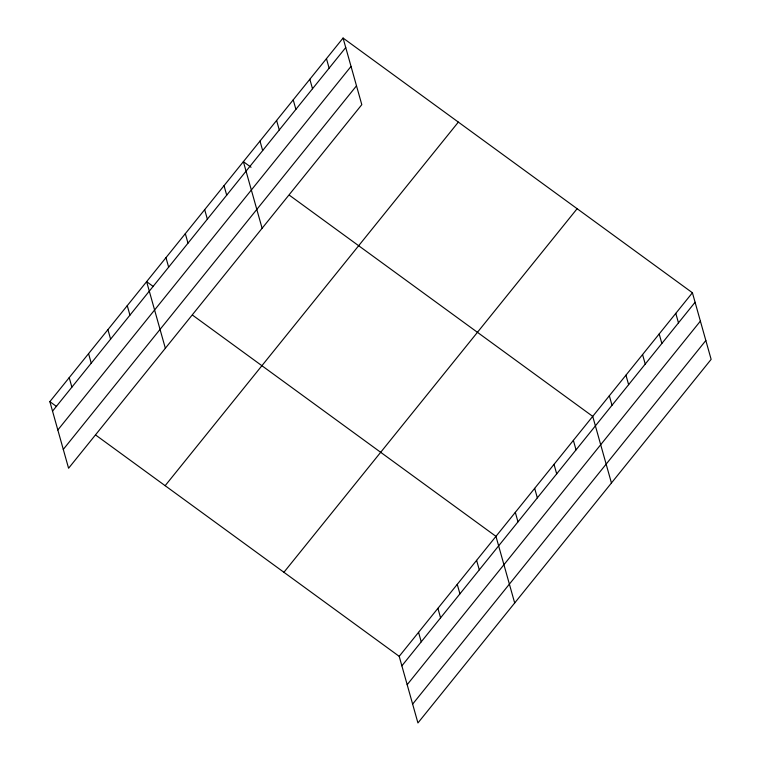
<?xml version="1.0" encoding="UTF-8"?>
<svg xmlns="http://www.w3.org/2000/svg" width="761" height="761" viewBox="0 0 761 761"><rect width="100%" height="100%" fill="white"/><g stroke="black" fill="none" stroke-linecap="round" stroke-linejoin="round"><path stroke-width="1.14" d="M343.068 38.05L361.798 104.666L68.585 468.243L49.865 401.637L343.068 38.05L692.415 292.757L711.135 359.363L417.932 722.95L399.202 656.334L95.972 435.254M52.538 411.14L345.741 47.553M57.826 429.984L351.04 66.397M63.287 449.399L356.5 85.812M165.147 485.689L458.35 122.102M283.92 572.282L577.133 208.704M399.202 656.334L692.415 292.757M401.875 665.837L695.088 302.26M407.173 684.691L700.386 321.104M412.633 704.106L705.837 340.519M251.063 167.268L243.377 161.665L262.107 228.281M289.494 195.292L592.724 416.372L611.444 482.988M153.341 286.555L146.626 281.646L165.346 348.262M192.733 315.273L495.963 536.353L514.683 602.969M49.865 401.637L56.59 406.536M675.797 313.361L678.47 322.864M659.188 333.965L661.851 343.468M642.569 354.569L645.242 364.072M625.951 375.163L628.624 384.666M609.342 395.768L612.006 405.271M573.375 440.372L576.039 449.875M554.018 464.362L556.691 473.875M534.669 488.362L537.342 497.865M515.311 512.362L517.984 521.865M476.614 560.353L479.287 569.856M326.459 58.654L329.123 68.157M457.256 584.353L459.929 593.856M309.841 79.258L312.514 88.761M437.908 608.343L440.581 617.846M293.223 99.862L295.896 109.365M276.614 120.466L279.277 129.969M418.56 632.343L421.233 641.846M259.996 141.061L262.669 150.564M224.029 185.665L226.702 195.168M204.68 209.665L207.344 219.168M185.323 233.656L187.996 243.159M165.974 257.656L168.647 267.159M127.268 305.646L129.941 315.149M107.919 329.646L110.592 339.149M88.561 353.637L91.234 363.14M69.213 377.637L71.886 387.14"/></g></svg>
